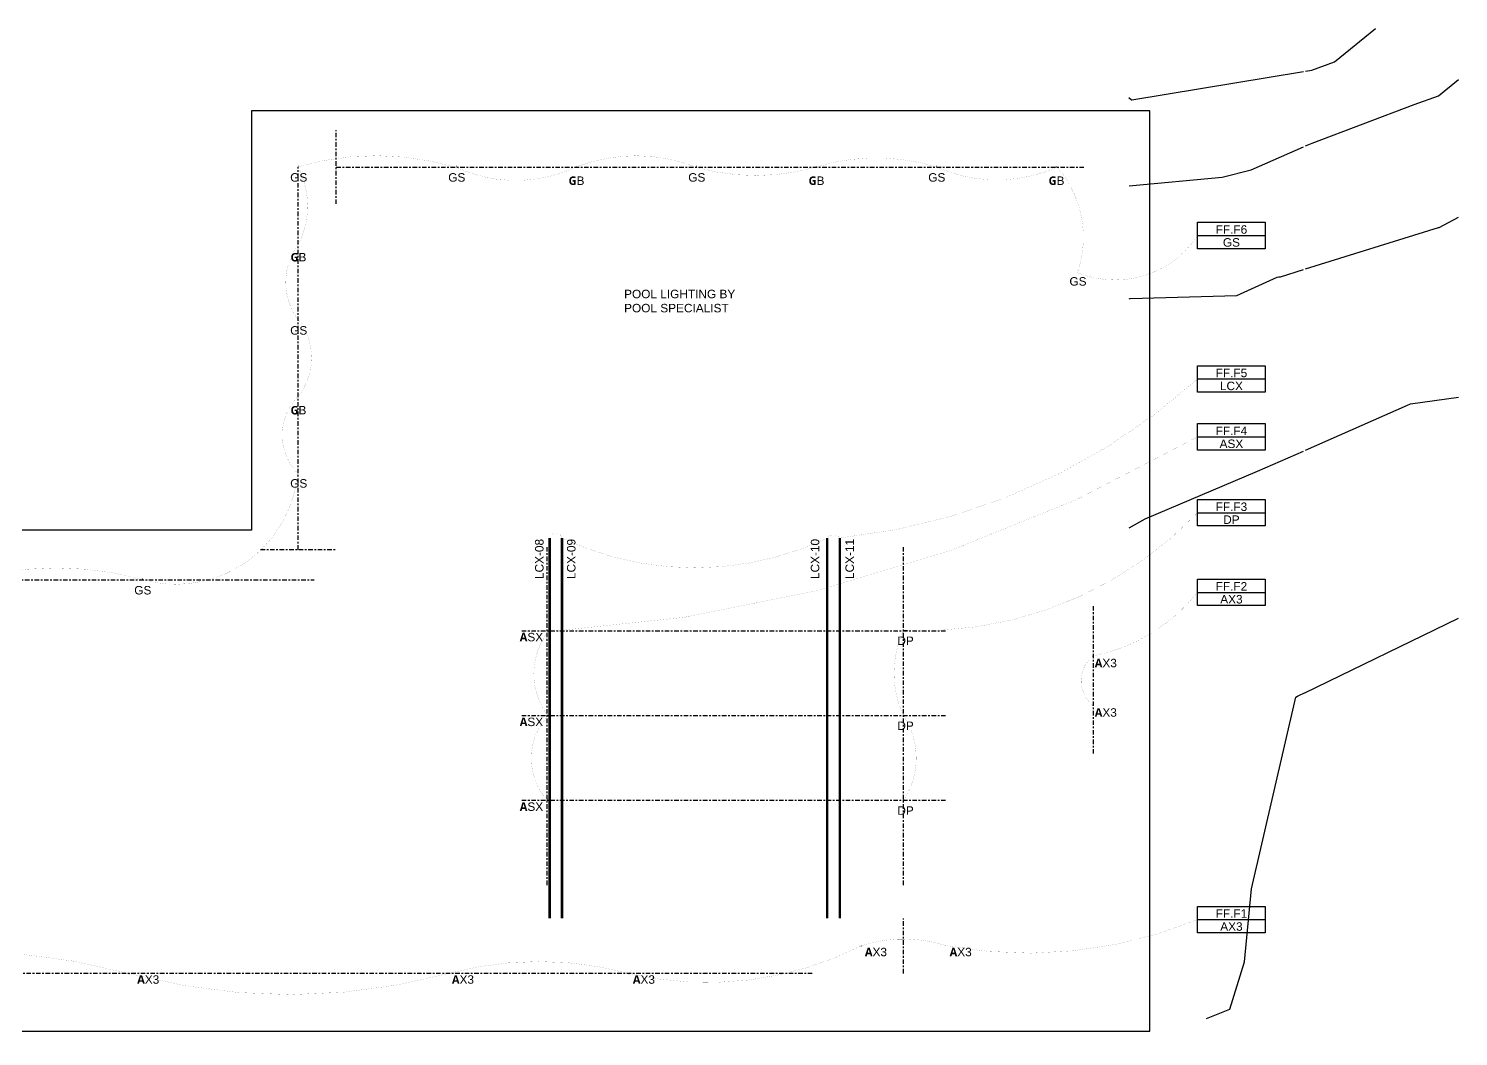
# Model space of a CAD drawing. Header units: millimetres. Extents: x 47511 to 319330, y -16764 to 12078.
# Drawn here: x 299080 to 319330, y -2196 to 12078 of the extents above; entities that cross this region are included whole.
import ezdxf

# ---------------------------------------------------------------- set-up
doc = ezdxf.new("R2010")
doc.units = ezdxf.units.MM
for name, pattern in [('ACAD_ISO02W100', [15, 12, -3]), ('Center 1_4_', [13.493749999999999, 6.349999999999999, -2.38125, 2.38125, -2.38125]), ('Dash - Tight', [4.5, 3, -1.5]), ('DASHDOT', [25.4, 12.7, -6.35, 0, -6.35])]:
    doc.linetypes.add(name, pattern=pattern)
doc.layers.add('0-CountArea', color=152, linetype='Continuous', plot=False, transparency=0.5)
for name, color, linetype, lineweight in [('E-LUM-BLD', 91, 'Continuous', 30), ('E-LUM-CIRC', 5, 'Dash - Tight', 30), ('E-LUM-DIM', 7, 'Center 1_4_', 30), ('E-LUM-DL', 131, 'Continuous', 30), ('E-LUM-GFIT', 252, 'Continuous', 30), ('E-LUM-LED', 20, 'DASHDOT', 30), ('E-LUM-PDT', 135, 'Continuous', 30), ('E-LUM-SPK', 71, 'Continuous', 30), ('Primary Contours', 7, 'Continuous', 25)]:
    doc.layers.add(name, color=color, linetype=linetype, lineweight=lineweight)
doc.styles.add('1-1', font='Yu Gothic UI Semibold.ttf', dxfattribs={"height": 1.5})
doc.styles.add('Arial_1', font='arial.ttf', dxfattribs={"height": 119.9999999999999})

# ---------------------------------------------------------------- blocks, each defined once
blk = doc.blocks.new('LC')
at = {"layer": 'E-LUM-LED', "lineweight": 0, "ltscale": 100}
for p, q in [((-0.3484143489331473, 0.3741107117366482), (-0.3484143489331473, 0.4991107117366482)), ((-0.3484143489331473, 0.4991107117366482), (0.1515856510668527, 0.4991107117366482)), ((0, 0.3741107117366482), (-0.3484143489331473, 0.3741107117366482)), ((0, -0.3741107117366482), (0, 0.3741107117366482)), ((0.1515856510668527, 0.4991107117366482), (0.1515856510668527, -0.4991107117366482)), ((-0.3484143489331473, -0.3741107117366482), (-0.3484143489331473, -0.4991107117366482)), ((-0.3484143489331473, -0.3741107117366482), (0, -0.3741107117366482)), ((-0.3484143489331473, -0.4991107117366482), (0.1515856510668527, -0.4991107117366482))]:
    blk.add_line(p, q, dxfattribs=at)
blk = doc.blocks.new('GS')
at = {"layer": 'E-LUM-SPK', "lineweight": 0}
h = blk.add_hatch(color=256, dxfattribs=at)
h.dxf.hatch_style = 1
h.paths.add_polyline_path([(-1.5, -1.085142304574674), (1.5, -1.085142304574674), (0, 1.512933906774379)])
at = {"layer": 'E-LUM-GFIT', "lineweight": 0}
blk.add_lwpolyline([(-1.5, -1.085142304574674), (1.5, -1.085142304574674), (0, 1.512933906774379), (-1.5, -1.085142304574674)], dxfattribs=at)
at = {"layer": 'E-LUM-SPK', "lineweight": 0}
blk.add_lwpolyline([(-1.5, -1.085142304574674), (1.5, -1.085142304574674), (0, 1.512933906774379), (-1.5, -1.085142304574674)], dxfattribs=at)
blk = doc.blocks.new('GB')
at = {"layer": 'E-LUM-BLD', "lineweight": 30}
for p, q in [((-0.5284937445248943, 0), (-1.5, 0)), ((0, 1.5), (0, 0.5284937445267133)), ((1.5, 0), (0.5284937445248943, 0)), ((0, -0.5284937445267133), (0, -1.5))]:
    blk.add_line(p, q, dxfattribs=at)
for radius in [0.8692723396954951, 0.5284937445268401]:
    blk.add_circle((0, 0), radius, dxfattribs=at)
at = {"layer": 'E-LUM-GFIT', "lineweight": 30}
blk.add_circle((0, 0), 0.8692723396954951, dxfattribs=at)
at = {"layer": 'E-LUM-BLD', "lineweight": 30, "style": '1-1'}
blk.add_text('B', height=0.867345597444381, dxfattribs=at).set_placement((-0.3311325017639319, -0.4383899122781258))
blk = doc.blocks.new('DP')
at = {"layer": 'E-LUM-GFIT', "lineweight": 30}
blk.add_circle((0, 0), 0.8692723396954951, dxfattribs=at)
at = {"layer": 'E-LUM-PDT', "lineweight": 30}
for p, q in [((-0.5284937445539981, 0), (-1.5, 0)), ((0, 1.5), (0, 0.5284937445539981)), ((1.5, 0), (0.5284937445539981, 0)), ((0, -0.5284937445539981), (0, -1.5))]:
    blk.add_line(p, q, dxfattribs=at)
for radius in [0.8692723396954951, 0.5284937445268401]:
    blk.add_circle((0, 0), radius, dxfattribs=at)
at = {"layer": 'E-LUM-PDT', "lineweight": 30, "insert": (-0.2037465251050889, 0.4385649404139258), "char_height": 0.867345597444381, "attachment_point": 1, "style": '1-1'}
blk.add_mtext_dynamic_manual_height_columns('P', width=0.867345597444381, gutter_width=4.336727987221905, heights=[0], dxfattribs=at)
blk = doc.blocks.new('AX3')
at = {"layer": 'E-LUM-DL', "lineweight": 0, "ltscale": 100}
h = blk.add_hatch(color=256, dxfattribs=at)
h.dxf.hatch_style = 1
edge = h.paths.add_edge_path()
edge.add_arc((2.91038304567337e-11, -2.91038304567337e-11), 0.8692723396954951, 0, 360)
at = {"layer": 'E-LUM-DL', "lineweight": 30}
for p, q in [((2.91038304567337e-11, 1.499999999970896), (2.91038304567337e-11, -1.500000000029104)), ((-1.499999999970896, -2.91038304567337e-11), (1.500000000029104, -2.91038304567337e-11))]:
    blk.add_line(p, q, dxfattribs=at)
blk.add_circle((2.91038304567337e-11, -2.91038304567337e-11), 0.8692723396954951, dxfattribs=at)
at = {"layer": 'E-LUM-GFIT', "lineweight": 0}
blk.add_circle((2.91038304567337e-11, -2.91038304567337e-11), 0.8692723396954951, dxfattribs=at)
blk = doc.blocks.new('ASX')
at = {"layer": 'E-LUM-DL', "lineweight": 0, "ltscale": 100}
h = blk.add_hatch(color=256, dxfattribs=at)
h.dxf.hatch_style = 1
edge = h.paths.add_edge_path()
edge.add_arc((0, 0), 0.8692723396954951, 0, 360)
at = {"layer": 'E-LUM-DL', "lineweight": 30}
for p, q in [((-1.5, 0), (1.5, 0)), ((0, 1.5), (0, -1.5))]:
    blk.add_line(p, q, dxfattribs=at)
blk.add_circle((0, 0), 0.8692723396954951, dxfattribs=at)
at = {"layer": 'E-LUM-GFIT', "lineweight": 0}
blk.add_circle((0, 0), 0.8692723396954951, dxfattribs=at)

msp = doc.modelspace()

# ---------------------------------------------------------------- linework, layer by layer
at = {"layer": '0-CountArea', "ltscale": 10}
msp.add_lwpolyline([(282764.0430158731, -3945.222929561394), (288940.2409391813, -3945.222929561394), (288940.2409391813, -2120.688739708101), (314960.692718828, -2120.688739708101), (314960.692718828, 10912.32907253737), (302238.4860912731, 10912.32907253737), (302238.4860912731, 4972.899369895749), (282764.2362092598, 4972.899369895749)], close=True, dxfattribs=at)
at = {"layer": 'E-LUM-CIRC', "linetype": 'ByBlock', "ltscale": 10}
for p, q in [((315637.0554755626, 9147.28377748972), (316593.5289592468, 9147.28377748972)), ((315637.0554755626, 7115.079734293206), (316593.5289592468, 7115.079734293206)), ((315637.0554755626, 6295.419411845665), (316593.5289592468, 6295.419411845665)), ((315637.0554755626, 5220.521399257341), (316593.5289592468, 5220.521399257341)), ((315637.0554755626, 4093.253217770354), (316593.5289592468, 4093.253217770354)), ((315637.0554755626, -541.8281244448881), (316593.5289592468, -541.8281244448881))]:
    msp.add_line(p, q, dxfattribs=at)
at = {"layer": 'E-LUM-CIRC', "ltscale": 25, "const_width": 1}
for points in [[(298254.8909465341, 4272.095014209495, -0.1372680914327024), (300693.9873446928, 4272.474464398445, 0.4684409727674993), (302891.0233647144, 5780.207483476595, -0.4043060089722051), (302891.0233647144, 6862.037406211588, 0.3523702010786354), (302902.0499683928, 7950.183123509618, -0.3338674283111586), (302902.870128997, 9024.935787451206, 0.2443299222410427), (302892.7074278216, 10120.27003474672, -0.1457099926867244), (305146.3184908351, 10107.26566144857, 0.2199228359237566), (306838.889397409, 10119.09630301372, -0.1896626965396343), (308543.5192164749, 10111.30526764876, 0.1400046982993048), (310236.9044513998, 10118.43739288846, -0.1538044748503228), (311948.2479229136, 10112.27799333572, 0.2110086021950124), (313646.8734373254, 10115.28077753317, -0.2700152645238595), (313934.4815257444, 8621.284880834035, 0.35735069707405), (315637.0554755626, 9147.28377748972)], [(306458.4077802364, 4862.280044293366, -0.7637118219229609), (306637.1189533071, 4862.280044293366, 0.2249127921318162), (310391.1150578708, 4862.437464844654, -0.496972062786433), (310571.6568294101, 4862.438490385757, 0.1587508899685325), (315637.0554755626, 7115.079734293206)], [(306426.1765620398, 1150.410100000663, -0.3871646514384478), (306435.1290706791, 2345.933041968368, -0.3360693703317456), (306436.3472825633, 3535.322222909643, 0.1168864108928352), (315637.0554755626, 6295.419411845665)], [(311473.342126672, 1147.165288115139, 0.2983175502109385), (311471.2636574431, 2345.1951651821, -0.2245924799679649), (311473.5477135969, 3557.025016071377, 0.2177505522023009), (315637.0554755626, 5220.521399257341)], [(314162.4212898884, 2488.88372184684, -0.4915270832342545), (314155.5290246867, 3191.425491173854, 0.1775445941109707), (315637.0554755626, 4093.253217770354)], [(292383.1322653058, -1309.614700570368, 0.1383731717315941), (295447.2566566945, -1300.840684107985, -0.1310699887292118), (300565.9212711879, -1320.511587008499, 0.1307524701662448), (305023.0129939926, -1306.450906427825, -0.1325116400332041), (307584.5349477946, -1304.448024755126, 0.1761535055096579), (310871.6023204108, -914.4819379233668, -0.1588903060276075), (312070.034846833, -909.4511462974042, 0.1449216946340224), (315637.0554755626, -541.8281244448881)]]:
    msp.add_lwpolyline(points, format="xyb", dxfattribs=at)
at = {"layer": 'E-LUM-CIRC', "linetype": 'ByBlock', "ltscale": 10}
for points in [[(315637.0554755626, 9334.639553224886), (316593.5289592468, 9334.639553224886), (316593.5289592468, 8959.928001754553), (315637.0554755626, 8959.928001754553)], [(315637.0554755626, 7302.435510028372), (316593.5289592468, 7302.435510028372), (316593.5289592468, 6927.723958558039), (315637.0554755626, 6927.723958558039)], [(315637.0554755626, 6482.775187580832), (316593.5289592468, 6482.775187580832), (316593.5289592468, 6108.063636110499), (315637.0554755626, 6108.063636110499)], [(315637.0554755626, 5407.877174992507), (316593.5289592468, 5407.877174992507), (316593.5289592468, 5033.165623522174), (315637.0554755626, 5033.165623522174)], [(315637.0554755626, 4280.608993505521), (316593.5289592468, 4280.608993505521), (316593.5289592468, 3905.897442035188), (315637.0554755626, 3905.897442035188)], [(315637.0554755626, -354.4723487097217), (316593.5289592468, -354.4723487097217), (316593.5289592468, -729.1839001800545), (315637.0554755626, -729.1839001800545)]]:
    msp.add_lwpolyline(points, close=True, dxfattribs=at)
at = {"layer": 'E-LUM-DIM', "ltscale": 10}
for p, q in [((303438.4222465991, 9594.730312706895), (303438.4222465991, 10639.73031270687)), ((302899.6722465992, 4699.730312706779), (302899.6722465992, 10117.23031270687)), ((303438.4222465991, 10117.23031270689), (314046.8638716001, 10117.23031270689)), ((302365.9222465993, 4699.730312706779), (303433.4222465991, 4699.730312706779)), ((306426.2997535216, -52.04464799560083), (306426.2997535217, 4750.143581866847)), ((311472.4489948099, -52.04464799559355), (311472.44899481, 4750.143581866854)), ((283646.1711895872, 4270.604816051193), (303126.2963445913, 4270.604816051193)), ((314157.3458453333, 3897.479319396276), (314157.3458453332, 1797.479319396283)), ((306065.6431541141, 3549.596524401233), (312072.44899481, 3549.596524401233)), ((306065.6431541141, 2349.049466935619), (312072.44899481, 2349.049466935619)), ((306065.6431541141, 1148.502409470013), (312072.4489948099, 1148.502409470013)), ((311472.44899481, -1303.520680604604), (311472.44899481, -525.2637140165825)), ((310178.6532153788, -1303.520680604604), (291511.0235835203, -1303.520680604604))]:
    msp.add_line(p, q, dxfattribs=at)
at = {"layer": 'E-LUM-LED', "ltscale": 10, "const_width": 35}
for points in [[(306459.0554323243, 4862.550036842069), (306459.0554323243, -525.2637140165898)], [(306635.316503498, 4862.550036842054), (306635.316503498, -525.2637140166044)], [(310389.3833776791, 4862.550036842054), (310389.3833776791, -525.2637140166044)], [(310568.8194488529, 4862.550036842069), (310568.8194488529, -525.2637140165898)]]:
    msp.add_lwpolyline(points, dxfattribs=at)
at = {"layer": 'Primary Contours'}
for p, q in [((317573.3266059118, 11604.92879852308), (318155.1689000655, 12077.97013937587)), ((317252.6232861048, 11489.90858758864), (317573.3266059118, 11604.92879852308)), ((314704.7856606805, 11069.81939915201), (317135.9222465954, 11470.66684137688)), ((317165.9222465954, 11475.61326163825), (317252.6232861048, 11489.90858758864)), ((319048.5830650749, 11126.18186090185), (319329.9471364077, 11354.93257034392)), ((314663.8334919128, 11102.01706079319), (314698.9628389516, 11070.58958160167)), ((314698.9628389516, 11070.58958160167), (314700.5312885794, 11069.46492814628)), ((314700.5312885794, 11069.46492814628), (314701.4953452674, 11069.20667578245)), ((314701.4953452674, 11069.20667578245), (314702.8641763363, 11069.33488141555)), ((314702.8641763363, 11069.33488141555), (314704.7856606805, 11069.81939915201)), ((317256.9779880521, 10456.05293188155), (318701.85168117, 11001.8266875961)), ((318701.85168117, 11001.8266875961), (319048.5830650749, 11126.18186090185)), ((316396.3510980405, 10077.44036788284), (317135.9222465954, 10402.79730485944)), ((317165.9222465954, 10415.99509945753), (317256.9779880521, 10456.05293188155)), ((314665.9222465993, 9850.277269953513), (315985.6819998447, 9973.886850805779)), ((315985.6819998447, 9973.886850805779), (316396.3510980405, 10077.44036788284)), ((319056.0740565017, 9262.7011823317), (319329.9471364077, 9405.083050051107)), ((317165.9222465954, 8675.371247874078), (319046.7271149429, 9260.916096089772)), ((319046.7271149429, 9260.916096089772), (319056.0740565017, 9262.7011823317)), ((316189.673608115, 8299.101767805201), (316762.9965600671, 8557.000213714578)), ((316762.9965600671, 8557.000213714578), (316786.9964118174, 8560.953984231994)), ((316786.9964118174, 8560.953984231994), (316808.8145156588, 8564.19406217715)), ((316808.8145156588, 8564.19406217715), (317135.9222465954, 8666.031445674453)), ((314665.9222465993, 8248.42625258601), (314682.6918023829, 8255.535153153876)), ((314682.6918023829, 8255.535153153876), (316189.673608115, 8299.101767805201)), ((317165.9222465954, 6107.968569056276), (318609.79291313, 6745.224839921117)), ((318609.79291313, 6745.224839921117), (318651.253766098, 6765.159813245373)), ((318651.253766098, 6765.159813245373), (319329.9471364077, 6856.717406062075)), ((316485.3248573687, 5807.585048377106), (317135.9222465954, 6094.727986939703)), ((314892.4192236782, 5132.325195941521), (316485.3248573687, 5807.585048377106)), ((314665.9222465994, 5008.099915768849), (314892.4192236782, 5132.325195941521)), ((317153.1780443207, 2672.035912866239), (319329.9471364077, 3729.112410994203)), ((317069.1628504716, 2631.236690189617), (317150.9222465954, 2670.940458705023)), ((316400.6178922607, -108.5768684752184), (317027.7370975182, 2608.47154628604)), ((317027.7370975182, 2608.47154628604), (317049.8802539348, 2621.701985501197)), ((317049.8802539348, 2621.701985501197), (317069.1628504716, 2631.236690189617)), ((316302.6283799151, -1139.433602516801), (316400.6178922607, -108.5768684752184)), ((316090.8444076711, -1810.196393562277), (316302.6283799151, -1139.433602516801)), ((315763.8334919128, -1941.87162971223), (316090.8444076711, -1810.196393562277))]:
    msp.add_line(p, q, dxfattribs=at)

# ---------------------------------------------------------------- block references
at = {"layer": 'E-LUM-BLD', "linetype": 'ByBlock', "lineweight": 0}
for p in [(306837.5889132658, 10117.23031270689), (310236.7555799327, 10117.23031270689), (313635.9222465994, 10117.23031270689), (302899.6722465992, 9033.730312706852), (302899.6722465992, 6866.730312706815)]:
    msp.add_blockref('GB', p, dxfattribs=at)
at = {"layer": 'E-LUM-DL'}
for name, p in [('ASX', (306426.2997535217, 3549.596524401226)), ('AX3', (314157.3458453318, 3191.785734948688)), ('AX3', (314157.3458453318, 2492.778285497785)), ('ASX', (306426.2997535217, 2349.049466935619)), ('ASX', (306426.2997535216, 1148.502409470006)), ('AX3', (310871.6023204124, -914.4819379218752)), ('AX3', (312070.0348468345, -909.451146295949)), ('AX3', (300502.3539704441, -1303.520680603149)), ('AX3', (305023.0129939941, -1306.450906426369)), ('AX3', (307584.534947796, -1304.44802475367))]:
    msp.add_blockref(name, p, dxfattribs=at)
at = {"layer": 'E-LUM-LED', "linetype": 'ACAD_ISO02W100', "lineweight": 0, "rotation": 89.99999999999999}
for p in [(306459.0554323243, 4862.550036842069), (306635.316503498, 4862.550036842054), (310389.3833776791, 4862.550036842054), (310568.8194488529, 4862.550036842069)]:
    msp.add_blockref('LC', p, dxfattribs=at)
at = {"layer": 'E-LUM-PDT', "linetype": 'Continuous', "lineweight": 0, "ltscale": 10}
for p in [(311472.44899481, 3553.260253371373), (311472.44899481, 2349.049466935627), (311472.4489948099, 1148.502409470013)]:
    msp.add_blockref('DP', p, dxfattribs=at)
at = {"layer": 'E-LUM-SPK', "linetype": 'ByBlock', "lineweight": 0}
for p in [(302899.6722465992, 10128.18615774647), (305138.0055799325, 10128.18615774649), (308537.1722465992, 10128.18615774649), (311936.338913266, 10128.18615774649), (313935.9222465993, 8655.49812010616), (302899.6722465992, 7961.186157746437), (302899.6722465992, 5794.186157746401), (300691.2807002157, 4281.560661090793)]:
    msp.add_blockref('GS', p, dxfattribs=at)

# ---------------------------------------------------------------- texts
at = {"layer": 'E-LUM-BLD', "color": 7, "lineweight": 0, "char_height": 119.9999999999999, "attachment_point": 1, "style": 'Arial_1'}
for insert in [(306727.7304146474, 9983.831654667534), (310126.8970813142, 9983.831654667534), (313526.0637479809, 9983.831654667534), (302789.8137479807, 8900.331654667498), (302789.8137479807, 6733.331654667461)]:
    msp.add_mtext_dynamic_manual_height_columns('{\\fYu Gothic UI Semibold|b1|i0|c128|p34;G}B', width=41.12165479621808, gutter_width=597.4034271367638, heights=[0], dxfattribs=dict(at, insert=insert))
at = {"layer": 'E-LUM-CIRC', "color": 7, "lineweight": 0, "char_height": 119.9999999999999, "attachment_point": 1, "style": 'Arial_1'}
for s, insert in [('\\pxqc;FF.F6', (315637.0554755626, 9292.492621591926)), ('\\pxqc;GS', (315637.0554755626, 9109.334414759447)), ('\\pxqc;FF.F5', (315637.0554755626, 7260.288578395412)), ('\\pxqc;LCX', (315637.0554755626, 7077.130371562933)), ('\\pxqc;FF.F4', (315637.0554755626, 6440.628255947871)), ('\\pxqc;ASX', (315637.0554755626, 6257.470049115393)), ('\\pxqc;FF.F3', (315637.0554755626, 5365.730243359547)), ('\\pxqc;DP', (315637.0554755626, 5182.572036527068)), ('\\pxqc;FF.F2', (315637.0554755626, 4238.46206187256)), ('\\pxqc;AX3', (315637.0554755626, 4055.303855040082)), ('\\pxqc;FF.F1', (315637.0554755626, -396.619280342682)), ('\\pxqc;AX3', (315637.0554755626, -579.7774871751608))]:
    msp.add_mtext_dynamic_manual_height_columns(s, width=956.4734836841167, gutter_width=597.4034271367638, heights=[0], dxfattribs=dict(at, insert=insert))
at = {"layer": 'E-LUM-DL', "color": 7, "lineweight": 0, "char_height": 119.9999999999999, "attachment_point": 1, "style": 'Arial_1'}
for s, width, insert in [('POOL LIGHTING BY POOL SPECIALIST', 2059.173199408026, (307514.1586141014, 8379.015572692893)), ('{\\fYu Gothic UI Semibold|b1|i0|c128|p34;A}SX', 41.12165479621808, (306036.2031610869, 3519.233275969535)), ('{\\fYu Gothic UI Semibold|b1|i0|c128|p34;A}X3', 41.12165479621808, (314180.0269720843, 3151.522447954136)), ('{\\fYu Gothic UI Semibold|b1|i0|c128|p34;A}X3', 41.12165479621808, (314180.0269720842, 2451.522447954143)), ('{\\fYu Gothic UI Semibold|b1|i0|c128|p34;A}SX', 41.12165479621808, (306036.2031610869, 2318.686218503921)), ('{\\fYu Gothic UI Semibold|b1|i0|c128|p34;A}SX', 41.12165479621808, (306036.2031610868, 1118.139161038314)), ('{\\fYu Gothic UI Semibold|b1|i0|c128|p34;A}X3', 41.12165479621808, (310924.5531098489, -941.3329431515376)), ('{\\fYu Gothic UI Semibold|b1|i0|c128|p34;A}X3', 41.12165479621808, (312124.5531098489, -941.3329431515376)), ('{\\fYu Gothic UI Semibold|b1|i0|c128|p34;A}X3', 41.12165479621808, (300618.0263616382, -1330.461426445552)), ('{\\fYu Gothic UI Semibold|b1|i0|c128|p34;A}X3', 41.12165479621808, (305075.5212697245, -1330.461426445552)), ('{\\fYu Gothic UI Semibold|b1|i0|c128|p34;A}X3', 41.12165479621808, (307638.1393000711, -1330.461426445552))]:
    msp.add_mtext_dynamic_manual_height_columns(s, width=width, gutter_width=597.4034271367638, heights=[0], dxfattribs=dict(at, insert=insert))
at = {"layer": 'E-LUM-LED', "color": 7, "lineweight": 0, "char_height": 119.9999999999999, "attachment_point": 1, "rotation": 90, "style": 'Arial_1'}
for s, insert in [('LCX-08', (306253.0239477855, 4281.584465353575)), ('LCX-09', (306705.202182396, 4281.584465353575)), ('LCX-10', (310158.318177386, 4281.584465353575)), ('LCX-11', (310648.7866122208, 4281.584465353575))]:
    msp.add_mtext_dynamic_manual_height_columns(s, width=41.12165479621808, gutter_width=597.4034271367638, heights=[0], dxfattribs=dict(at, insert=insert))
at = {"layer": 'E-LUM-PDT', "color": 7, "lineweight": 0, "char_height": 119.9999999999999, "attachment_point": 1, "style": 'Arial_1'}
for insert in [(311383.7800873839, 3467.092915273504), (311383.7800873839, 2262.882128837759), (311383.7800873838, 1062.335071372145)]:
    msp.add_mtext_dynamic_manual_height_columns('DP', width=41.12165479621808, gutter_width=597.4034271367638, heights=[0], dxfattribs=dict(at, insert=insert))
at = {"layer": 'E-LUM-SPK', "color": 7, "lineweight": 0, "char_height": 119.9999999999999, "attachment_point": 1, "style": 'Arial_1'}
for insert in [(302785.0973246443, 10029.89968254293), (305023.4306579776, 10029.89968254295), (308422.5973246443, 10029.89968254295), (311821.7639913111, 10029.89968254295), (313821.3473246444, 8557.211644902622), (302785.0973246443, 7862.899682542899), (302785.0973246443, 5695.899682542862), (300576.7057782608, 4183.274185887261)]:
    msp.add_mtext_dynamic_manual_height_columns('GS', width=41.12165479621808, gutter_width=597.4034271367638, heights=[0], dxfattribs=dict(at, insert=insert))

doc.saveas('drawing.dxf')
